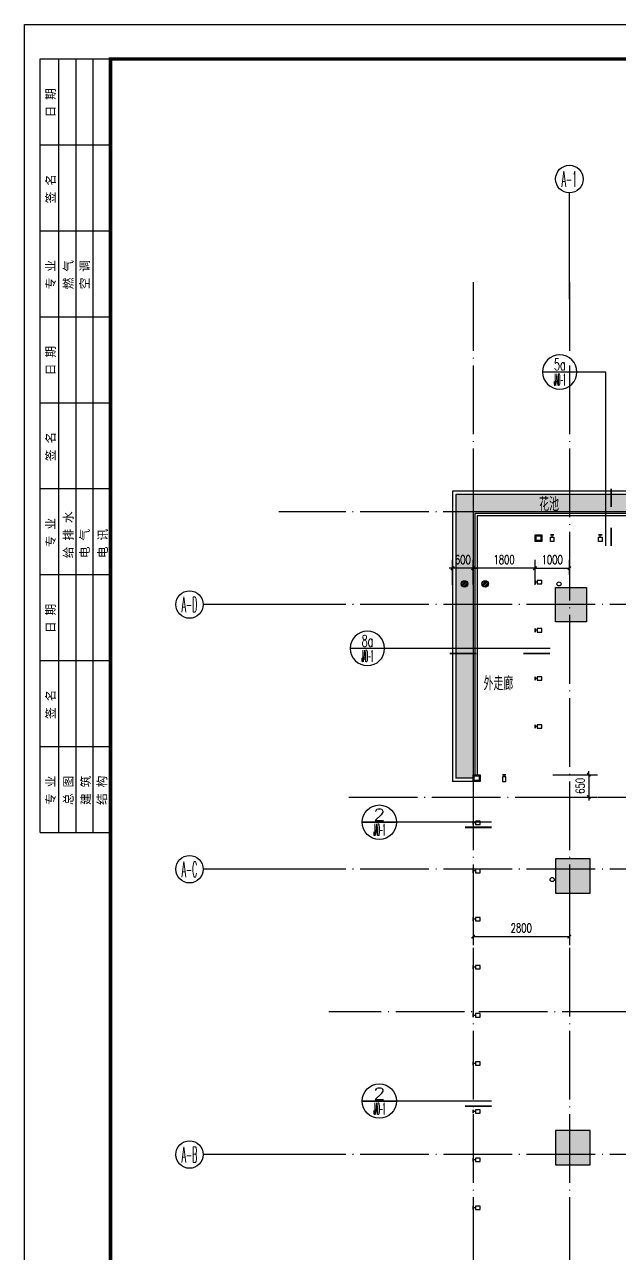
# Model space of a CAD drawing. Extents: x 1980812 to 2578970, y -669191 to 284498.
# Drawn here: x 1980812 to 1998123, y 175365 to 211111 of the extents above; entities that cross this region are included whole.
import ezdxf
from ezdxf.enums import TextEntityAlignment as Align

# ---------------------------------------------------------------- set-up
doc = ezdxf.new("R2010")
doc.units = 0
doc.header["$LTSCALE"] = 1000
doc.header["$MEASUREMENT"] = 0
doc.linetypes.add('DOTE', pattern=[2.42, 2, -0.2, 0.02, -0.2])
for name, color, linetype in [('A-FLOR-LAND', 74, 'Continuous'), ('AXIS', 3, 'Continuous'), ('AXIS_TEXT', 7, 'Continuous'), ('COLU', 6, 'Continuous'), ('COLU_HATCH', 251, 'Continuous'), ('CURTWALL', 2, 'Continuous'), ('dote', 1, 'DOTE'), ('EQUIP_地漏', 255, 'Continuous'), ('TK', 1, 'Continuous'), ('VPIPE-废水', 30, 'Continuous'), ('VPIPE-雨水', 140, 'Continuous'), ('WALL', 4, 'Continuous'), ('WINDOW', 2, 'Continuous'), ('房间名称', 7, 'Continuous'), ('栏杆', 143, 'Continuous'), ('看线', 66, 'Continuous'), ('窗户分隔', 133, 'Continuous'), ('节点', 3, 'Continuous'), ('详细标注', 231, 'Continuous')]:
    doc.layers.add(name, color=color, linetype=linetype)
doc.styles.add('_TCH_AXIS', font='COMPLEX', dxfattribs={"bigfont": 'GBCBIG'})
doc.styles.add('_TCH_DIM_T3', font='SIMPLEX', dxfattribs={"width": 0.705882, "bigfont": 'GBCBIG'})
doc.styles.add('COMP', font='COMPLEX.shx', dxfattribs={"bigfont": 'hztxt'})
doc.styles.add('COMPLEX', font='COMPLEX')
doc.styles.add('HZTXTW', font='txtw.shx', dxfattribs={"width": 0.6, "bigfont": 'hztxtw.shx'})
doc.styles.add('SONGTI', font='NSimSun.ttf', dxfattribs={"width": 1.1})
doc.dimstyles.new('_TCH_ARCH&&100', dxfattribs={"dimtxt": 255, "dimasz": 100, "dimexe": 250, "dimexo": 300, "dimgap": 122.5, "dimtad": 1, "dimdec": 0, "dimzin": 0, "dimdsep": 46, "dimtxsty": '_TCH_DIM_T3', "dimblk": 'ARCHTICK', "dimcen": 0.09, "dimclrt": 7, "dimazin": 2, "dimtfac": 1, "dimtdec": 0, "dimtix": 1, "dimtmove": 2, "dimatfit": 3, "dimfxl": 1, "dimtolj": 1, "dimtzin": 0, "dimarcsym": 0})

# ---------------------------------------------------------------- blocks, each defined once
blk = doc.blocks.new('会签栏0821')
at = {"layer": 'TK'}
for p, q in [((115148889, 23475903), (115148889, 23483403)), ((115148889, 23483403), (115150939, 23483403)), ((115149439, 23475903), (115149439, 23483403)), ((115149939, 23475903), (115149939, 23483403)), ((115150439, 23475903), (115150439, 23483403)), ((115150939, 23475903), (115150939, 23483403)), ((115148889, 23480903), (115150939, 23480903)), ((115148889, 23478403), (115150939, 23478403)), ((115148889, 23468403), (115148889, 23475903)), ((115148889, 23475903), (115150939, 23475903)), ((115149439, 23468403), (115149439, 23475903)), ((115149939, 23468403), (115149939, 23475903)), ((115150439, 23468403), (115150439, 23475903)), ((115150939, 23468403), (115150939, 23475903)), ((115148889, 23473403), (115150939, 23473403)), ((115148889, 23470903), (115150939, 23470903)), ((115148889, 23460903), (115148889, 23468403)), ((115148889, 23468403), (115150939, 23468403)), ((115149439, 23460903), (115149439, 23468403)), ((115149939, 23460903), (115149939, 23468403)), ((115150439, 23460903), (115150439, 23468403)), ((115150939, 23460903), (115150939, 23468403)), ((115148889, 23465903), (115150939, 23465903)), ((115148889, 23463403), (115150939, 23463403)), ((115148889, 23460903), (115150939, 23460903))]:
    blk.add_line(p, q, dxfattribs=at)
at = {"layer": 'TK', "style": 'SONGTI'}
for s, p in [('日 期', (115149324, 23481702)), ('签 名', (115149324, 23479202)), ('专 业', (115149324, 23476702)), ('燃 气', (115149842, 23476702)), ('空 调', (115150316, 23476702)), ('日 期', (115149324, 23474202)), ('签 名', (115149324, 23471702)), ('专 业', (115149324, 23469202)), ('给 排 水', (115149842, 23468880)), ('电 气', (115150316, 23468880)), ('电 讯', (115150842, 23468880)), ('日 期', (115149324, 23466702)), ('签 名', (115149324, 23464202)), ('专 业', (115149324, 23461702)), ('总 图', (115149842, 23461702)), ('建 筑', (115150342, 23461702)), ('结 构', (115150816, 23461702))]:
    blk.add_text(s, height=250, rotation=90, dxfattribs=at).set_placement(p)
blk = doc.blocks.new('_ArchTick')
at = {"color": 0, "linetype": 'ByBlock', "const_width": 0.4}
blk.add_lwpolyline([(-0.5, -0.5), (0.5, 0.5)], dxfattribs=at)
blk = doc.blocks.new('*D1496')
at = {"layer": 'Defpoints', "color": 0, "transparency": 16777216}
for p in [(-2800, 1055), (-2800, 277), (-1000, 277)]:
    blk.add_point(p, dxfattribs=at)
at = {"layer": '详细标注', "color": 0, "lineweight": -2, "transparency": 16777216}
for p, q in [((-2800, 577), (-2800, 1305)), ((-1000, 577), (-1000, 1305)), ((-1000, 1055), (-2800, 1055))]:
    blk.add_line(p, q, dxfattribs=at)
at = {"layer": '详细标注', "color": 0, "lineweight": -2, "transparency": 16777216, "xscale": 100, "yscale": 100, "zscale": 100}
for p, rotation in [((-2800, 1055), 180.0000000020159), ((-1000, 1055), 2.015827504919798e-09)]:
    blk.add_blockref('_ArchTick', p, dxfattribs=dict(at, rotation=rotation))
at = {"layer": '详细标注', "color": 7, "transparency": 16777216, "insert": (-1900, 1305), "char_height": 255, "attachment_point": 5, "rotation": 0, "style": '_TCH_DIM_T3'}
blk.add_mtext('\\A1;1800', dxfattribs=at)
blk = doc.blocks.new('*D1497')
at = {"layer": 'Defpoints', "color": 0, "transparency": 16777216}
for p in [(-3400, 1055), (-3400, 277), (-2800, 277)]:
    blk.add_point(p, dxfattribs=at)
at = {"layer": '详细标注', "color": 0, "lineweight": -2, "transparency": 16777216}
for p, q in [((-3400, 577), (-3400, 1305)), ((-2800, 577), (-2800, 1305)), ((-3400, 1055), (-3500, 1055)), ((-2800, 1055), (-3400, 1055)), ((-2800, 1055), (-2700, 1055))]:
    blk.add_line(p, q, dxfattribs=at)
at = {"layer": '详细标注', "color": 0, "lineweight": -2, "transparency": 16777216, "xscale": 100, "yscale": 100, "zscale": 100}
for p, rotation in [((-3400, 1055), 1.867621708955377e-09), ((-2800, 1055), 180.0000000018676)]:
    blk.add_blockref('_ArchTick', p, dxfattribs=dict(at, rotation=rotation))
at = {"layer": '详细标注', "color": 7, "transparency": 16777216, "insert": (-3100, 1305), "char_height": 255, "attachment_point": 5, "rotation": 0, "style": '_TCH_DIM_T3'}
blk.add_mtext('\\A1;600', dxfattribs=at)
blk = doc.blocks.new('*D1498')
at = {"layer": 'Defpoints', "color": 0, "transparency": 16777216}
for p in [(0, 1055), (-1000, 577), (0, 577)]:
    blk.add_point(p, dxfattribs=at)
at = {"layer": '详细标注', "color": 0, "lineweight": -2, "transparency": 16777216}
for p, q in [((-1000, 877), (-1000, 1305)), ((0, 877), (0, 1305)), ((-1000, 1055), (0, 1055))]:
    blk.add_line(p, q, dxfattribs=at)
at = {"layer": '详细标注', "color": 0, "lineweight": -2, "transparency": 16777216, "xscale": 100, "yscale": 100, "zscale": 100, "rotation": 180}
blk.add_blockref('_ArchTick', (-1000, 1055), dxfattribs=at)
at = {"layer": '详细标注', "color": 0, "lineweight": -2, "transparency": 16777216, "xscale": 100, "yscale": 100, "zscale": 100}
blk.add_blockref('_ArchTick', (0, 1055), dxfattribs=at)
at = {"layer": '详细标注', "color": 7, "transparency": 16777216, "insert": (-500, 1305), "char_height": 255, "attachment_point": 5, "style": '_TCH_DIM_T3'}
blk.add_mtext('\\A1;1000', dxfattribs=at)
blk = doc.blocks.new('*D1499')
at = {"layer": 'Defpoints', "color": 0, "transparency": 16777216}
for p in [(-2800, -8900), (0, -8900), (0, -9660)]:
    blk.add_point(p, dxfattribs=at)
at = {"layer": '详细标注', "color": 0, "lineweight": -2, "transparency": 16777216}
for p, q in [((-2800, -9200), (-2800, -9910)), ((0, -9200), (0, -9910)), ((-2800, -9660), (0, -9660))]:
    blk.add_line(p, q, dxfattribs=at)
at = {"layer": '详细标注', "color": 0, "lineweight": -2, "transparency": 16777216, "xscale": 100, "yscale": 100, "zscale": 100, "rotation": 180}
blk.add_blockref('_ArchTick', (-2800, -9660), dxfattribs=at)
at = {"layer": '详细标注', "color": 0, "lineweight": -2, "transparency": 16777216, "xscale": 100, "yscale": 100, "zscale": 100}
blk.add_blockref('_ArchTick', (0, -9660), dxfattribs=at)
at = {"layer": '详细标注', "color": 7, "transparency": 16777216, "insert": (-1400, -9410), "char_height": 255, "attachment_point": 5, "style": '_TCH_DIM_T3'}
blk.add_mtext('\\A1;2800', dxfattribs=at)
blk = doc.blocks.new('*D1514')
at = {"layer": 'Defpoints', "color": 0, "transparency": 16777216}
for p in [(-782, -4950), (-782, -5600), (566, -5600)]:
    blk.add_point(p, dxfattribs=at)
at = {"layer": '详细标注', "color": 0, "lineweight": -2, "transparency": 16777216}
for p, q in [((-482, -4950), (816, -4950)), ((566, -4950), (566, -4850)), ((566, -4950), (566, -5600)), ((-482, -5600), (816, -5600)), ((566, -5600), (566, -5700))]:
    blk.add_line(p, q, dxfattribs=at)
at = {"layer": '详细标注', "color": 0, "lineweight": -2, "transparency": 16777216, "xscale": 100, "yscale": 100, "zscale": 100}
for p, rotation in [((566, -4950), 270), ((566, -5600), 90)]:
    blk.add_blockref('_ArchTick', p, dxfattribs=dict(at, rotation=rotation))
at = {"layer": '详细标注', "color": 7, "transparency": 16777216, "insert": (316, -5275), "char_height": 255, "attachment_point": 5, "rotation": 90, "style": '_TCH_DIM_T3'}
blk.add_mtext('\\A1;650', dxfattribs=at)
blk = doc.blocks.new('_index')
blk.add_line((-0.5, 0), (0.5, 0))
blk.add_circle((0, 0), 0.5)
at = {"style": 'COMP'}
for tag, width, p, p2 in [('1', 2.333333, (-0.17, 0.05), (0.17, 0.05)), ('-', 1.166667, (-0.17, -0.39), (0.17, -0.39))]:
    blk.add_attdef(tag, text='', height=0.34, dxfattribs=dict(at, width=width)).set_placement(p, p2, align=Align.FIT)
blk = doc.blocks.new('4~10层墙柱')
at = {"layer": 'COLU_HATCH'}
h = blk.add_hatch(color=256, dxfattribs=at)
h.dxf.hatch_style = 1
h.paths.add_polyline_path([(53902, -1180698), (53902, -1179798), (54902, -1179798), (54902, -1180698)])
h = blk.add_hatch(color=256, dxfattribs=at)
h.dxf.hatch_style = 1
h.paths.add_polyline_path([(61802, -1179698), (61802, -1180698), (62802, -1180698), (62802, -1179698)])
h = blk.add_hatch(color=256, dxfattribs=at)
h.dxf.hatch_style = 1
h.paths.add_polyline_path([(69702, -1179698), (69702, -1180698), (70702, -1180698), (70702, -1179698)])
at = {"layer": 'COLU'}
for points in [[(53902, -1180698), (53902, -1179798), (54902, -1179798), (54902, -1180698)], [(61802, -1179698), (61802, -1180698), (62802, -1180698), (62802, -1179698)], [(69702, -1179698), (69702, -1180698), (70702, -1180698), (70702, -1179698)]]:
    blk.add_lwpolyline(points, close=True, dxfattribs=at)
blk = doc.blocks.new('$TwtSys$00000141')
for p, q in [((-94, 8), (-10, 92)), ((-94, 8), (-10, 92)), ((-87, -35), (35, 87)), ((-87, -35), (35, 87)), ((-66, -66), (66, 66)), ((-66, -66), (66, 66)), ((-32, -87), (88, 33)), ((-32, -87), (88, 33)), ((11, -92), (92, -11)), ((11, -92), (92, -11))]:
    blk.add_line(p, q)
blk.add_circle((0, 0), 94)
blk.add_circle((0, 0), 94)
blk = doc.blocks.new('STSHTBHSWTBH')
at = {"layer": 'VPIPE-废水', "linetype": 'Continuous'}
blk.add_circle((636973, -84753), 60, dxfattribs=at)
at = {"layer": 'VPIPE-雨水', "linetype": 'Continuous'}
blk.add_circle((636774, -93353), 60, dxfattribs=at)
at = {"layer": 'EQUIP_地漏', "rotation": 359.9999999972682}
for p in [(634223, -84753), (634823, -84753)]:
    blk.add_blockref('$TwtSys$00000141', p, dxfattribs=at)
blk = doc.blocks.new('A$C176F6898')
at = {"layer": 'dote'}
blk.add_blockref('STSHTBHSWTBH', (-637274, 85353), dxfattribs=at)
blk = doc.blocks.new('_AXISO')
blk.add_circle((0, 0), 0.5)
at = {"layer": 'AXIS_TEXT', "style": 'COMPLEX', "width": 1.041667}
blk.add_attdef('A', text='', height=0.56, dxfattribs=at).set_placement((-0.25, -0.28), (0.25, -0.28), align=Align.FIT)
blk = doc.blocks.new('竖梃0903')
at = {"layer": '窗户分隔'}
blk.add_line((115028288, 22648046), (115028222, 22648046), dxfattribs=at)
for points in [[(115028222, 22648096), (115028225, 22648096), (115028225, 22647996), (115028222, 22647996)], [(115028288, 22648096), (115028422, 22648096), (115028422, 22647996), (115028288, 22647996)]]:
    blk.add_lwpolyline(points, close=True, dxfattribs=at)
blk = doc.blocks.new('A$C40541402')
at = {"layer": 'A-FLOR-LAND'}
h = blk.add_hatch(dxfattribs=at)
h.set_pattern_fill('GRASS', color=256, scale=50)
h.set_pattern_definition([(90, (-3008715.91, 233640.35), (-99.7795475, 99.7795475), [26.458066, -173.101015]), (45, (-3008715.91, 233640.35), (-99.7796155, 99.7796155), [26.458066, -114.651615]), (135, (-3008715.91, 233640.35), (-99.7796155, -99.7796155), [26.458066, -114.651615])])
h.paths.add_polyline_path([(-3300, -5050), (-3300, 3200), (14550, 3200), (14550, 2700), (-2800, 2700), (-2800, -5050)])
at = {"layer": 'CURTWALL'}
for points in [[(-1000, 2030), (-800, 2030), (-800, 1830), (-1000, 1830)], [(-970, 2000), (-830, 2000), (-830, 1860), (-970, 1860)], [(-2800, -4950), (-2600, -4950), (-2600, -5150), (-2800, -5150)], [(-2770, -4980), (-2630, -4980), (-2630, -5120), (-2770, -5120)]]:
    blk.add_lwpolyline(points, close=True, dxfattribs=at)
at = {"layer": 'dote'}
blk.add_line((-6421, -5600), (41785.7, -5600), dxfattribs=at)
at = {"layer": '栏杆'}
for p, q in [((14450, 2700), (-2800, 2700)), ((-2800, 2700), (-2800, -5050)), ((-2750, 2650), (-2750, -4950)), ((14450, 2650), (-2750, 2650)), ((-2680, 2580), (-2680, -4950)), ((14450, 2580), (-2680, 2580))]:
    blk.add_line(p, q, dxfattribs=at)
at = {"layer": '看线'}
for p, q in [((14650, 3300), (-3400, 3300)), ((-3400, 3300), (-3400, -5150)), ((14550, 3200), (-3300, 3200)), ((-3300, 3200), (-3300, -5050)), ((-2800, -5150), (-3400, -5150)), ((-2800, -5050), (-3300, -5050))]:
    blk.add_line(p, q, dxfattribs=at)
at = {"layer": '详细标注'}
for p1, p2, distance, picture, middle in [((-2800, 276.9), (-3400, 276.9), -778.5, '*D1497', (-3100, 1305.4)), ((-1000, 276.9), (-2800, 276.9), -778.5, '*D1496', (-1900, 1305.4)), ((-1000, 576.9), (0, 576.9), 478.5, '*D1498', (-500, 1305.4)), ((-782, -4950), (-782, -5600), 1348.2, '*D1514', (316.2, -5275)), ((-2800, -8900), (0, -8900), -760.1, '*D1499', (-1400, -9410.1))]:
    dim = blk.add_aligned_dim(p1=p1, p2=p2, distance=distance, dimstyle='_TCH_ARCH&&100', dxfattribs=at)
    dim.commit()
    dim.dimension.update_dxf_attribs({"geometry": picture, "text_midpoint": middle})

msp = doc.modelspace()

# ---------------------------------------------------------------- linework, layer by layer
at = {"layer": 'AXIS'}
for p, q in [((1996666.5, 203126.9), (1996666.5, 206217.7)), ((1989843, 194240.5), (1986011.9, 194240.5)), ((1989843, 186540.5), (1986011.9, 186540.5)), ((1989843, 178240.5), (1986011.9, 178240.5))]:
    msp.add_line(p, q, dxfattribs=at)
at = {"layer": 'dote'}
for p, q in [((1993866.5, 203617.7), (1993866.5, 161516.8)), ((1996666.5, 203617.7), (1996666.5, 161516.8)), ((2053077.2, 196940.5), (1988210.3, 196940.5)), ((2053079.9, 194240.5), (1988213, 194240.5)), ((2053079.9, 186540.5), (1988213, 186540.5)), ((2005712.7, 182390.5), (1989668.7, 182390.5)), ((2053079.9, 178240.5), (1988213, 178240.5))]:
    msp.add_line(p, q, dxfattribs=at)
at = {"layer": 'TK'}
for points in [[(1980812.3, 211111.3), (2064912.3, 211111.3), (2064912.3, 151711.3), (1980812.3, 151711.3)], [(1983312.3, 210111.3), (2055912.3, 210111.3), (2055912.3, 152711.3), (1983312.3, 152711.3)]]:
    msp.add_lwpolyline(points, close=True, dxfattribs=at)
at = {"layer": 'TK', "const_width": 100}
msp.add_lwpolyline([(2063912.3, 152711.3), (2063912.3, 210111.3), (1983312.3, 210111.3), (1983312.3, 152711.3)], close=True, dxfattribs=at)
at = {"layer": '节点'}
for p, q in [((1997731.6, 201004.3), (1996887.1, 201004.3)), ((1997731.6, 195946.2), (1997731.6, 201004.3)), ((1996103.1, 192962.9), (1990578.7, 192962.9)), ((1994402.2, 179796.3), (1990636.1, 179796.3))]:
    msp.add_line(p, q, dxfattribs=at)
at = {"layer": '节点', "color": 3, "ltscale": 0.5}
msp.add_line((1994402.2, 187909.5), (1990636.1, 187909.5), dxfattribs=at)
at = {"layer": '节点', "ltscale": 0.5, "const_width": 50}
for points in [[(1997881.6, 197077.3), (1997881.6, 197612.5)], [(1997881.6, 195946.2), (1997881.6, 196481.5)], [(1993957.9, 192812.9), (1993179.9, 192812.9)], [(1996103.1, 192812.9), (1995325.1, 192812.9)], [(1994402.2, 187759.5), (1993624.2, 187759.5)], [(1994402.2, 179646.3), (1993624.2, 179646.3)]]:
    msp.add_lwpolyline(points, dxfattribs=at)

# ---------------------------------------------------------------- block references
at = {"layer": 'AXIS'}
ref = msp.add_blockref('_AXISO', (1996666.5, 206617.7), dxfattribs=dict(at, xscale=800, yscale=800, zscale=800))
ref.add_attrib('A', 'A-1', dxfattribs={"layer": 'AXIS_TEXT', "height": 452.55, "style": '_TCH_AXIS', "width": 0.375}).set_placement((1996440.2, 206391.4), (1996892.8, 206391.4), align=Align.FIT)
ref = msp.add_blockref('_AXISO', (1985611.9, 194240.5), dxfattribs=dict(at, xscale=800, yscale=800, zscale=800))
ref.add_attrib('A', 'A-D', dxfattribs={"layer": 'AXIS_TEXT', "height": 452.55, "style": '_TCH_AXIS', "width": 0.328125}).set_placement((1985385.7, 194014.2), (1985838.2, 194014.2), align=Align.FIT)
ref = msp.add_blockref('_AXISO', (1985611.9, 186540.5), dxfattribs=dict(at, xscale=800, yscale=800, zscale=800))
ref.add_attrib('A', 'A-C', dxfattribs={"layer": 'AXIS_TEXT', "height": 452.55, "style": '_TCH_AXIS', "width": 0.33871}).set_placement((1985385.7, 186314.2), (1985838.2, 186314.2), align=Align.FIT)
ref = msp.add_blockref('_AXISO', (1985611.9, 178240.5), dxfattribs=dict(at, xscale=800, yscale=800, zscale=800))
ref.add_attrib('A', 'A-B', dxfattribs={"layer": 'AXIS_TEXT', "height": 452.55, "style": '_TCH_AXIS', "width": 0.328125}).set_placement((1985385.7, 178014.2), (1985838.2, 178014.2), align=Align.FIT)
at = {"layer": 'COLU', "rotation": 270}
msp.add_blockref('4~10层墙柱', (3176964.6, 248642.3), dxfattribs=at)
at = {"layer": 'EQUIP_地漏'}
msp.add_blockref('A$C176F6898', (1996666.5, 194240.5), dxfattribs=at)
at = {"layer": 'TK'}
msp.add_blockref('会签栏0821', (-113167626.7, -23273291.7), dxfattribs=at)
at = {"layer": 'WALL'}
msp.add_blockref('A$C40541402', (1996666.5, 194240.5), dxfattribs=at)
at = {"layer": 'WINDOW', "rotation": 270}
for p in [(-20651879.3, 115224492.2), (-20650479.3, 115224492.2)]:
    msp.add_blockref('竖梃0903', p, dxfattribs=at)
at = {"layer": 'WINDOW', "xscale": -1}
for p, rotation in [((-113032555.2, 22842936.3), 180), ((-113032555.2, 22841536.3), 180), ((-113032555.2, 22840136.3), 180), ((-113032555.2, 22838736.3), 180), ((24642812.3, 115217512.2), 90), ((-113034355.2, 22835936.3), 180), ((-113034355.2, 22834536.3), 180), ((-113034355.2, 22833136.3), 180), ((-113034355.2, 22831736.3), 180), ((-113034355.2, 22830336.3), 180), ((-113034355.2, 22828936.3), 180), ((-113034355.2, 22827536.3), 180), ((-113034355.2, 22826136.3), 180), ((-113034355.2, 22824736.3), 180)]:
    msp.add_blockref('竖梃0903', p, dxfattribs=dict(at, rotation=rotation))
at = {"layer": '节点', "ltscale": 0.5}
ref = msp.add_blockref('_index', (1996387.1, 201004.3), dxfattribs=dict(at, xscale=-1000.000000050349, yscale=1000.000000050349, zscale=1000.000000050349))
ref.add_attrib('1', '5a', dxfattribs={"layer": '0', "height": 340, "style": 'COMP', "width": 0.6}).set_placement((1996217.1, 201054.3), (1996557.1, 201054.3), align=Align.FIT)
ref.add_attrib('-', 'JAD-1', dxfattribs={"layer": '0', "height": 340, "style": 'COMP', "width": 0.225806}).set_placement((1996217.1, 200614.3), (1996557.1, 200614.3), align=Align.FIT)
ref = msp.add_blockref('_index', (1990790.1, 192962.9), dxfattribs=dict(at, xscale=-1000.000000050349, yscale=1000.000000050349, zscale=1000.000000050349))
ref.add_attrib('1', '8a', dxfattribs={"layer": '0', "height": 340, "style": 'COMP', "width": 0.6}).set_placement((1990620.1, 193012.9), (1990960.1, 193012.9), align=Align.FIT)
ref.add_attrib('-', 'JAD-1', dxfattribs={"layer": '0', "height": 340, "style": 'COMP', "width": 0.225806}).set_placement((1990620.1, 192572.9), (1990960.1, 192572.9), align=Align.FIT)
at = {"layer": '节点', "color": 3, "ltscale": 0.5}
ref = msp.add_blockref('_index', (1991136.1, 187909.5), dxfattribs=dict(at, xscale=1000.000000050349, yscale=1000.000000050349, zscale=1000.000000050349))
ref.add_attrib('1', '2', dxfattribs={"layer": '0', "height": 340, "rotation": 360, "style": 'COMP', "width": 1.5}).set_placement((1990966.1, 187959.5), (1991306.1, 187959.5), align=Align.FIT)
ref.add_attrib('-', 'JAD-1', dxfattribs={"layer": '0', "height": 340, "style": 'COMP', "width": 0.225806}).set_placement((1990966.1, 187519.5), (1991306.1, 187519.5), align=Align.FIT)
ref = msp.add_blockref('_index', (1991136.1, 179796.3), dxfattribs=dict(at, xscale=1000.000000050349, yscale=1000.000000050349, zscale=1000.000000050349))
ref.add_attrib('1', '2', dxfattribs={"layer": '0', "height": 340, "rotation": 360, "style": 'COMP', "width": 1.5}).set_placement((1990966.1, 179846.3), (1991306.1, 179846.3), align=Align.FIT)
ref.add_attrib('-', 'JAD-1', dxfattribs={"layer": '0', "height": 340, "style": 'COMP', "width": 0.225806}).set_placement((1990966.1, 179406.3), (1991306.1, 179406.3), align=Align.FIT)

# ---------------------------------------------------------------- texts
at = {"layer": '房间名称', "style": 'HZTXTW', "width": 0.6}
for s, p in [('花池', (1996076, 197160.5)), ('外走廊', (1994601.7, 191943.9))]:
    msp.add_text(s, height=400, rotation=0.00057, dxfattribs=at).set_placement(p, align=Align.MIDDLE_CENTER)

doc.saveas('drawing.dxf')
